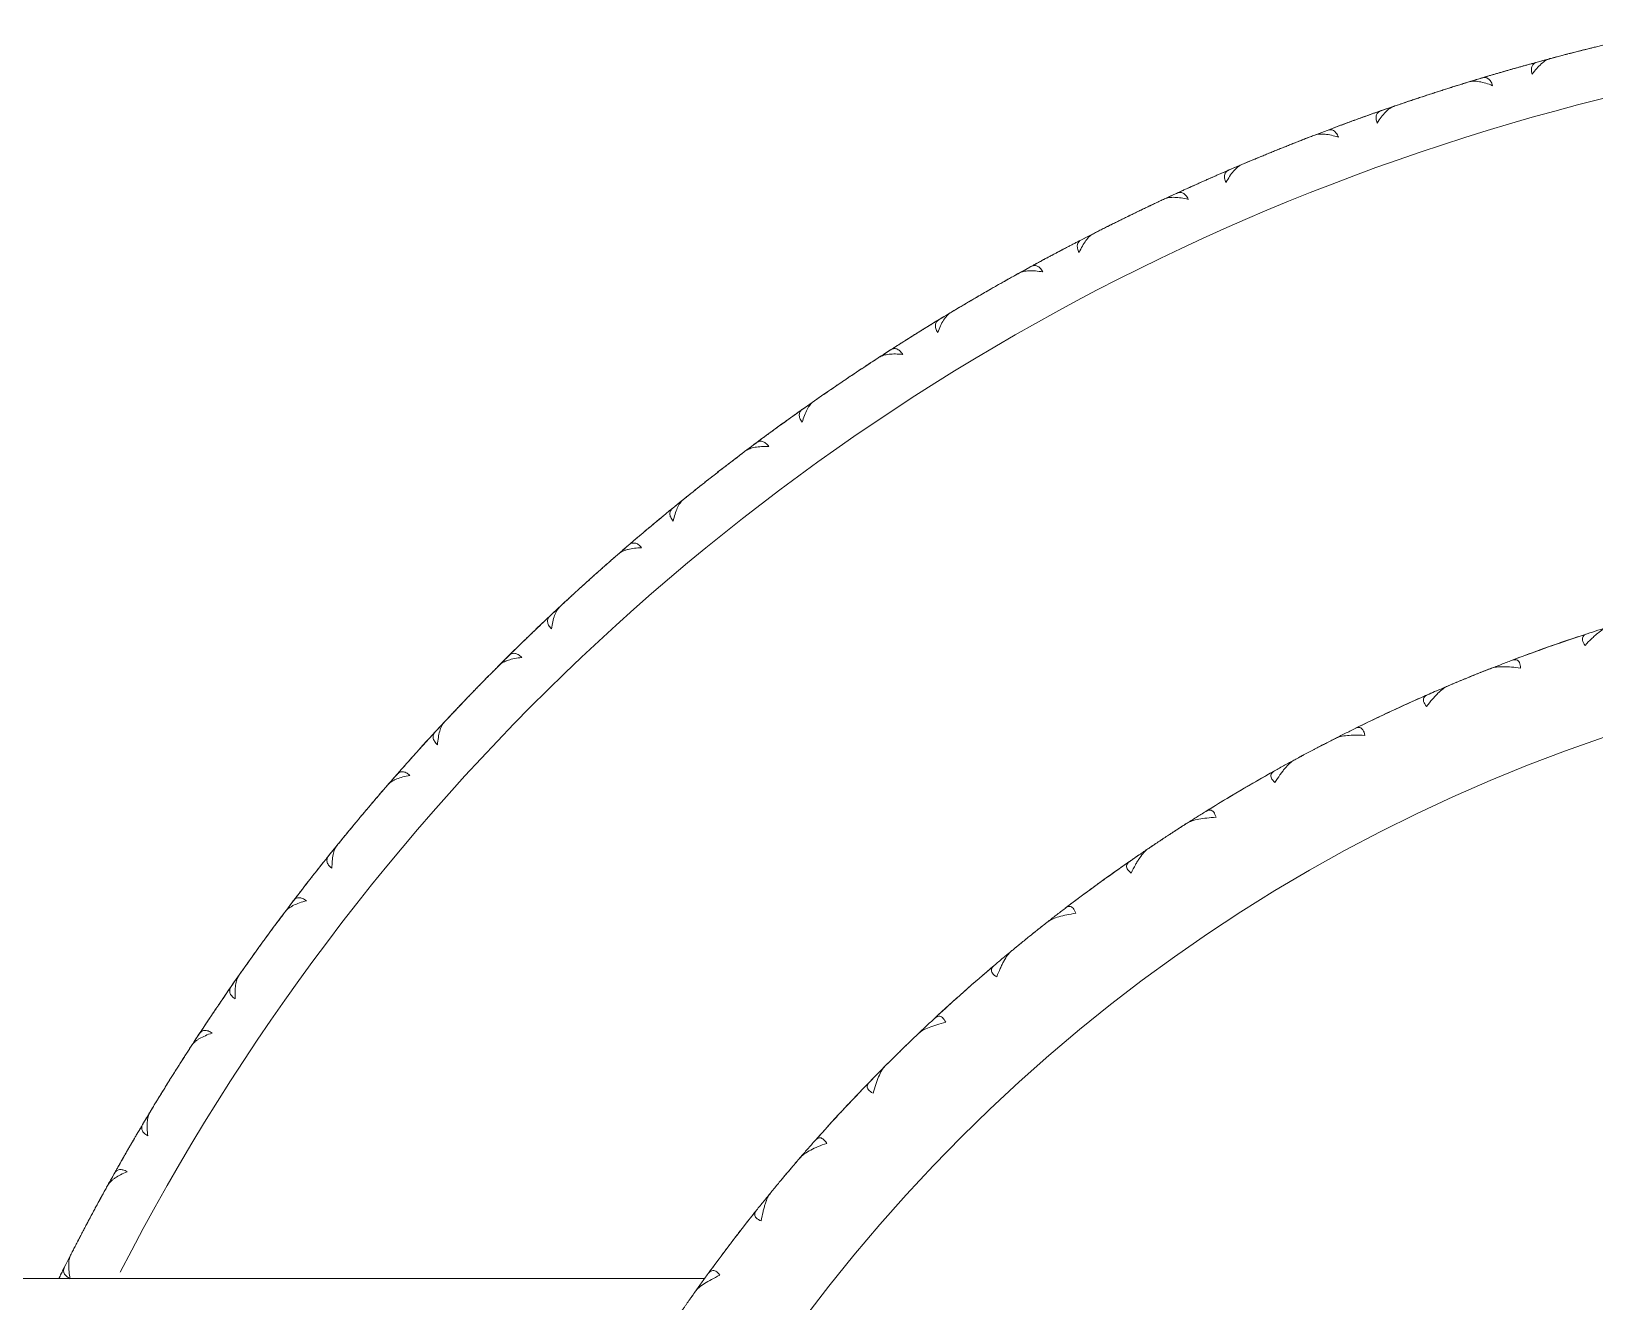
# Model space of a CAD drawing. Extents: x 1661 to 2451, y 0 to 579.
# Drawn here: x 2146.73 to 2161.77, y 534.45 to 546.67 of the extents above; entities that cross this region are included whole.
import ezdxf

# ---------------------------------------------------------------- set-up
doc = ezdxf.new("R2010")
doc.units = 0
doc.header["$LTSCALE"] = 10
doc.header["$MEASUREMENT"] = 0
doc.layers.add('1', color=7, linetype='CONTINUOUS')
doc.layers.add('2', color=7, linetype='CONTINUOUS', true_color=0xffffff)

msp = doc.modelspace()

# ---------------------------------------------------------------- linework, layer by layer
at = {"layer": '1', "color": 7, "linetype": 'Continuous', "lineweight": 13}
msp.add_arc((2167.149, 524.674), 22, 0, 152.7834, dxfattribs=at)
at = {"layer": '1', "color": 7, "linetype": 'Continuous', "lineweight": 18}
for points, weights in [([(2161.337, 546.41), (2161.705, 546.508), (2162.077, 546.594)], [1, 0.999856305361, 1]), ([(2160.682, 546.224), (2160.947, 546.304), (2161.214, 546.376)], [1, 0.9999245188, 1]), ([(2159.835, 545.951), (2160.196, 546.075), (2160.56, 546.187)], [1, 0.999856305361, 1]), ([(2159.195, 545.72), (2159.453, 545.818), (2159.714, 545.91)], [1, 0.9999245188, 1]), ([(2158.368, 545.389), (2158.72, 545.538), (2159.076, 545.675)], [1, 0.999856305361, 1]), ([(2157.746, 545.114), (2157.997, 545.23), (2158.251, 545.339)], [1, 0.9999245188, 1]), ([(2156.945, 544.726), (2157.285, 544.899), (2157.63, 545.061)], [1, 0.999856305361, 1]), ([(2156.343, 544.409), (2156.586, 544.541), (2156.831, 544.668)], [1, 0.9999245188, 1]), ([(2155.571, 543.966), (2155.898, 544.162), (2156.231, 544.347)], [1, 0.999856305361, 1]), ([(2154.993, 543.607), (2155.225, 543.756), (2155.462, 543.9)], [1, 0.9999245188, 1]), ([(2154.253, 543.111), (2154.566, 543.33), (2154.886, 543.537)], [1, 0.999856305361, 1]), ([(2153.702, 542.713), (2153.923, 542.878), (2154.149, 543.038)], [1, 0.9999245188, 1]), ([(2152.999, 542.166), (2153.295, 542.406), (2153.6, 542.636)], [1, 0.999856305361, 1]), ([(2152.476, 541.731), (2152.686, 541.911), (2152.9, 542.086)], [1, 0.9999245188, 1]), ([(2151.813, 541.137), (2152.092, 541.397), (2152.38, 541.647)], [1, 0.999856305361, 1]), ([(2151.322, 540.665), (2151.518, 540.86), (2151.72, 541.049)], [1, 0.9999245188, 1]), ([(2150.702, 540.027), (2150.962, 540.306), (2151.232, 540.575)], [1, 0.999856305361, 1]), ([(2150.245, 539.522), (2150.427, 539.73), (2150.615, 539.933)], [1, 0.999924518799, 1]), ([(2149.671, 538.842), (2149.911, 539.138), (2150.161, 539.426)], [1, 0.999856305361, 1]), ([(2149.25, 538.307), (2149.418, 538.527), (2149.591, 538.743)], [1, 0.9999245188, 1]), ([(2148.725, 537.588), (2148.944, 537.901), (2149.173, 538.205)], [1, 0.999856305361, 1]), ([(2148.343, 537.025), (2148.495, 537.256), (2148.652, 537.484)], [1, 0.9999245188, 1]), ([(2147.869, 536.272), (2148.066, 536.598), (2148.273, 536.918)], [1, 0.999856305361, 1]), ([(2147.527, 535.683), (2147.662, 535.924), (2147.804, 536.162)], [1, 0.9999245188, 1]), ([(2147.107, 534.898), (2147.28, 535.238), (2147.465, 535.572)], [1, 0.999856305361, 1]), ([(2146.994, 534.673), (2147.021, 534.729), (2147.049, 534.785)], [0.999973656424, 0.999982998988, 1])]:
    msp.add_rational_spline(points, weights, degree=2, dxfattribs=at)
for points, degree in [([(2161.009, 546.319), (2161.118, 546.35), (2161.226, 546.38), (2161.335, 546.409)], 3), ([(2161.214, 546.376), (2161.285, 546.396), (2161.429, 546.435), (2161.572, 546.472), (2161.644, 546.49)], 3), ([(2161.484, 546.449), (2161.491, 546.45), (2161.498, 546.452), (2161.505, 546.454)], 3), ([(2161.645, 546.49), (2161.665, 546.495), (2161.686, 546.5), (2161.706, 546.505)], 3), ([(2161.706, 546.505), (2161.727, 546.51), (2161.747, 546.515), (2161.768, 546.52)], 3), ([(2160.612, 546.203), (2160.703, 546.231), (2160.795, 546.258), (2160.886, 546.284)], 3), ([(2160.887, 546.284), (2160.907, 546.29), (2160.927, 546.296), (2160.948, 546.302)], 3), ([(2160.948, 546.302), (2160.968, 546.308), (2160.988, 546.314), (2161.009, 546.319)], 3), ([(2160.197, 546.072), (2160.217, 546.079), (2160.237, 546.085), (2160.257, 546.092)], 3), ([(2160.257, 546.092), (2160.328, 546.115), (2160.469, 546.159), (2160.611, 546.203), (2160.682, 546.224)], 3), ([(2160.394, 546.136), (2160.408, 546.14), (2160.421, 546.144), (2160.434, 546.148)], 3), ([(2159.514, 545.838), (2159.62, 545.877), (2159.727, 545.914), (2159.833, 545.951)], 3), ([(2159.714, 545.91), (2159.784, 545.934), (2159.925, 545.982), (2160.066, 546.029), (2160.136, 546.053)], 3), ([(2159.979, 546), (2159.986, 546.003), (2159.993, 546.005), (2160, 546.007)], 3), ([(2160.136, 546.053), (2160.156, 546.059), (2160.176, 546.066), (2160.197, 546.072)], 3), ([(2159.126, 545.694), (2159.215, 545.728), (2159.305, 545.762), (2159.394, 545.795)], 3), ([(2159.394, 545.795), (2159.414, 545.802), (2159.434, 545.809), (2159.454, 545.817)], 3), ([(2159.454, 545.817), (2159.474, 545.824), (2159.494, 545.831), (2159.514, 545.838)], 3), ([(2158.78, 545.559), (2158.849, 545.587), (2158.987, 545.641), (2159.125, 545.694), (2159.195, 545.72)], 3), ([(2158.251, 545.339), (2158.319, 545.369), (2158.456, 545.427), (2158.593, 545.483), (2158.662, 545.511)], 3), ([(2158.662, 545.511), (2158.682, 545.519), (2158.701, 545.527), (2158.721, 545.535)], 3), ([(2158.721, 545.535), (2158.74, 545.543), (2158.76, 545.551), (2158.78, 545.559)], 3), ([(2158.914, 545.612), (2158.927, 545.617), (2158.94, 545.622), (2158.953, 545.627)], 3), ([(2158.056, 545.254), (2158.159, 545.3), (2158.263, 545.345), (2158.367, 545.389)], 3), ([(2158.509, 545.448), (2158.515, 545.451), (2158.522, 545.454), (2158.529, 545.457)], 3), ([(2157.679, 545.084), (2157.766, 545.124), (2157.853, 545.163), (2157.94, 545.202)], 3), ([(2157.94, 545.202), (2157.959, 545.211), (2157.979, 545.22), (2157.998, 545.228)], 3), ([(2157.998, 545.228), (2158.017, 545.237), (2158.037, 545.245), (2158.056, 545.254)], 3), ([(2157.343, 544.924), (2157.41, 544.957), (2157.544, 545.021), (2157.679, 545.083), (2157.746, 545.114)], 3), ([(2157.229, 544.868), (2157.248, 544.878), (2157.267, 544.887), (2157.286, 544.896)], 3), ([(2157.286, 544.896), (2157.305, 544.906), (2157.324, 544.915), (2157.343, 544.924)], 3), ([(2157.473, 544.986), (2157.486, 544.993), (2157.498, 544.999), (2157.511, 545.004)], 3), ([(2156.831, 544.668), (2156.897, 544.702), (2157.029, 544.77), (2157.162, 544.836), (2157.229, 544.868)], 3), ([(2157.081, 544.795), (2157.087, 544.798), (2157.094, 544.801), (2157.1, 544.805)], 3), ([(2156.643, 544.57), (2156.742, 544.622), (2156.843, 544.674), (2156.943, 544.726)], 3), ([(2156.279, 544.373), (2156.362, 544.419), (2156.446, 544.465), (2156.53, 544.51)], 3), ([(2156.53, 544.51), (2156.549, 544.52), (2156.568, 544.53), (2156.586, 544.54)], 3), ([(2156.586, 544.54), (2156.605, 544.55), (2156.624, 544.56), (2156.642, 544.57)], 3), ([(2155.955, 544.191), (2156.019, 544.228), (2156.148, 544.301), (2156.278, 544.373), (2156.343, 544.409)], 3), ([(2156.08, 544.262), (2156.092, 544.269), (2156.104, 544.276), (2156.116, 544.283)], 3), ([(2155.462, 543.9), (2155.525, 543.938), (2155.652, 544.015), (2155.78, 544.09), (2155.844, 544.127)], 3), ([(2155.845, 544.127), (2155.863, 544.138), (2155.881, 544.149), (2155.899, 544.159)], 3), ([(2155.899, 544.159), (2155.918, 544.17), (2155.936, 544.18), (2155.955, 544.191)], 3), ([(2155.702, 544.044), (2155.708, 544.047), (2155.714, 544.051), (2155.72, 544.055)], 3), ([(2155.28, 543.788), (2155.376, 543.848), (2155.473, 543.907), (2155.569, 543.965)], 3), ([(2154.931, 543.567), (2155.011, 543.619), (2155.092, 543.67), (2155.172, 543.721)], 3), ([(2155.172, 543.721), (2155.19, 543.732), (2155.208, 543.743), (2155.226, 543.755)], 3), ([(2155.226, 543.755), (2155.244, 543.766), (2155.262, 543.777), (2155.28, 543.788)], 3), ([(2154.621, 543.362), (2154.682, 543.404), (2154.806, 543.486), (2154.93, 543.567), (2154.993, 543.607)], 3), ([(2154.74, 543.442), (2154.752, 543.45), (2154.764, 543.458), (2154.775, 543.465)], 3), ([(2154.149, 543.038), (2154.21, 543.08), (2154.331, 543.166), (2154.453, 543.249), (2154.515, 543.291)], 3), ([(2154.515, 543.291), (2154.533, 543.303), (2154.55, 543.315), (2154.568, 543.327)], 3), ([(2154.568, 543.327), (2154.585, 543.339), (2154.603, 543.351), (2154.62, 543.362)], 3), ([(2153.976, 542.914), (2154.067, 542.98), (2154.159, 543.045), (2154.252, 543.11)], 3), ([(2154.378, 543.198), (2154.384, 543.202), (2154.39, 543.206), (2154.396, 543.21)], 3), ([(2153.643, 542.669), (2153.719, 542.726), (2153.796, 542.783), (2153.873, 542.839)], 3), ([(2153.873, 542.839), (2153.89, 542.851), (2153.907, 542.864), (2153.924, 542.876)], 3), ([(2153.924, 542.876), (2153.941, 542.889), (2153.959, 542.901), (2153.976, 542.914)], 3), ([(2153.347, 542.443), (2153.406, 542.488), (2153.524, 542.579), (2153.642, 542.668), (2153.702, 542.713)], 3), ([(2153.461, 542.531), (2153.472, 542.539), (2153.483, 542.548), (2153.494, 542.556)], 3), ([(2152.9, 542.086), (2152.957, 542.133), (2153.072, 542.226), (2153.189, 542.319), (2153.247, 542.364)], 3), ([(2153.247, 542.365), (2153.264, 542.378), (2153.28, 542.391), (2153.297, 542.404)], 3), ([(2153.297, 542.404), (2153.314, 542.417), (2153.33, 542.43), (2153.347, 542.443)], 3), ([(2153.117, 542.262), (2153.123, 542.266), (2153.129, 542.271), (2153.134, 542.275)], 3), ([(2152.736, 541.95), (2152.822, 542.023), (2152.91, 542.094), (2152.997, 542.165)], 3), ([(2152.42, 541.683), (2152.493, 541.745), (2152.565, 541.807), (2152.638, 541.869)], 3), ([(2152.638, 541.869), (2152.654, 541.882), (2152.671, 541.896), (2152.687, 541.91)], 3), ([(2152.687, 541.91), (2152.703, 541.923), (2152.719, 541.937), (2152.735, 541.95)], 3), ([(2152.141, 541.437), (2152.197, 541.486), (2152.308, 541.585), (2152.42, 541.682), (2152.476, 541.731)], 3), ([(2152.094, 541.394), (2152.11, 541.408), (2152.126, 541.423), (2152.141, 541.437)], 3), ([(2152.249, 541.532), (2152.259, 541.542), (2152.27, 541.551), (2152.28, 541.56)], 3), ([(2151.72, 541.049), (2151.774, 541.1), (2151.882, 541.202), (2151.992, 541.302), (2152.047, 541.352)], 3), ([(2152.047, 541.352), (2152.063, 541.366), (2152.078, 541.38), (2152.094, 541.394)], 3), ([(2151.566, 540.903), (2151.647, 540.981), (2151.729, 541.059), (2151.812, 541.136)], 3), ([(2151.925, 541.24), (2151.93, 541.245), (2151.935, 541.25), (2151.941, 541.255)], 3), ([(2151.474, 540.814), (2151.489, 540.829), (2151.504, 540.844), (2151.52, 540.859)], 3), ([(2151.52, 540.859), (2151.535, 540.873), (2151.55, 540.888), (2151.565, 540.903)], 3), ([(2151.009, 540.349), (2151.06, 540.402), (2151.164, 540.508), (2151.269, 540.613), (2151.322, 540.665)], 3), ([(2151.27, 540.614), (2151.337, 540.681), (2151.405, 540.748), (2151.474, 540.814)], 3), ([(2151.109, 540.452), (2151.119, 540.462), (2151.129, 540.472), (2151.139, 540.482)], 3), ([(2150.615, 539.933), (2150.665, 539.988), (2150.766, 540.096), (2150.869, 540.204), (2150.92, 540.257)], 3), ([(2150.92, 540.258), (2150.935, 540.273), (2150.95, 540.288), (2150.964, 540.303)], 3), ([(2150.964, 540.303), (2150.979, 540.319), (2150.994, 540.334), (2151.008, 540.349)], 3), ([(2150.806, 540.138), (2150.811, 540.143), (2150.816, 540.148), (2150.821, 540.153)], 3), ([(2150.471, 539.776), (2150.547, 539.86), (2150.624, 539.943), (2150.701, 540.025)], 3), ([(2150.429, 539.729), (2150.443, 539.745), (2150.457, 539.76), (2150.471, 539.776)], 3), ([(2150.197, 539.467), (2150.259, 539.539), (2150.323, 539.61), (2150.386, 539.682)], 3), ([(2150.386, 539.682), (2150.4, 539.697), (2150.415, 539.713), (2150.429, 539.729)], 3), ([(2149.955, 539.185), (2150.002, 539.242), (2150.099, 539.355), (2150.196, 539.467), (2150.245, 539.522)], 3), ([(2150.048, 539.295), (2150.057, 539.305), (2150.066, 539.316), (2150.075, 539.326)], 3), ([(2149.913, 539.136), (2149.927, 539.152), (2149.941, 539.169), (2149.954, 539.185)], 3), ([(2149.591, 538.743), (2149.637, 538.801), (2149.731, 538.916), (2149.825, 539.03), (2149.873, 539.087)], 3), ([(2149.873, 539.088), (2149.886, 539.104), (2149.9, 539.12), (2149.913, 539.136)], 3), ([(2149.767, 538.96), (2149.772, 538.966), (2149.776, 538.971), (2149.781, 538.977)], 3), ([(2149.459, 538.576), (2149.528, 538.665), (2149.599, 538.753), (2149.67, 538.841)], 3), ([(2149.419, 538.526), (2149.432, 538.543), (2149.445, 538.559), (2149.458, 538.576)], 3), ([(2149.206, 538.249), (2149.264, 538.325), (2149.322, 538.4), (2149.38, 538.476)], 3), ([(2149.38, 538.476), (2149.393, 538.493), (2149.406, 538.509), (2149.419, 538.526)], 3), ([(2148.984, 537.95), (2149.028, 538.01), (2149.116, 538.13), (2149.205, 538.248), (2149.25, 538.307)], 3), ([(2149.069, 538.066), (2149.078, 538.077), (2149.086, 538.088), (2149.094, 538.1)], 3), ([(2148.652, 537.484), (2148.694, 537.545), (2148.779, 537.666), (2148.866, 537.787), (2148.909, 537.847)], 3), ([(2148.909, 537.847), (2148.922, 537.864), (2148.934, 537.882), (2148.947, 537.899)], 3), ([(2148.947, 537.899), (2148.959, 537.916), (2148.972, 537.933), (2148.984, 537.95)], 3), ([(2148.813, 537.713), (2148.817, 537.719), (2148.821, 537.724), (2148.825, 537.73)], 3), ([(2148.532, 537.308), (2148.595, 537.402), (2148.659, 537.494), (2148.724, 537.587)], 3), ([(2148.461, 537.203), (2148.472, 537.22), (2148.484, 537.238), (2148.496, 537.255)], 3), ([(2148.496, 537.255), (2148.508, 537.273), (2148.52, 537.29), (2148.532, 537.308)], 3), ([(2148.303, 536.964), (2148.355, 537.044), (2148.407, 537.123), (2148.461, 537.203)], 3), ([(2148.102, 536.651), (2148.142, 536.714), (2148.221, 536.839), (2148.302, 536.963), (2148.343, 537.025)], 3), ([(2148.179, 536.772), (2148.187, 536.784), (2148.194, 536.796), (2148.202, 536.807)], 3), ([(2148.068, 536.597), (2148.08, 536.615), (2148.091, 536.633), (2148.102, 536.651)], 3), ([(2147.804, 536.162), (2147.841, 536.226), (2147.918, 536.353), (2147.996, 536.48), (2148.035, 536.543)], 3), ([(2148.035, 536.543), (2148.046, 536.561), (2148.057, 536.579), (2148.068, 536.597)], 3), ([(2147.948, 536.402), (2147.952, 536.408), (2147.956, 536.414), (2147.959, 536.42)], 3), ([(2147.696, 535.979), (2147.753, 536.076), (2147.81, 536.173), (2147.868, 536.27)], 3), ([(2147.491, 535.619), (2147.538, 535.702), (2147.585, 535.786), (2147.632, 535.868)], 3), ([(2147.632, 535.868), (2147.643, 535.887), (2147.653, 535.905), (2147.664, 535.924)], 3), ([(2147.664, 535.924), (2147.674, 535.942), (2147.685, 535.96), (2147.696, 535.978)], 3), ([(2147.313, 535.293), (2147.348, 535.358), (2147.419, 535.489), (2147.491, 535.619), (2147.527, 535.683)], 3), ([(2147.381, 535.419), (2147.388, 535.432), (2147.395, 535.444), (2147.401, 535.456)], 3), ([(2147.283, 535.237), (2147.293, 535.255), (2147.303, 535.274), (2147.313, 535.293)], 3), ([(2147.049, 534.785), (2147.083, 534.851), (2147.15, 534.983), (2147.219, 535.115), (2147.253, 535.18)], 3), ([(2147.253, 535.181), (2147.263, 535.199), (2147.273, 535.218), (2147.283, 535.237)], 3), ([(2147.177, 535.034), (2147.18, 535.04), (2147.183, 535.047), (2147.187, 535.053)], 3), ([(2153.206, 534.673), (2029.472, 534.672)], 1)]:
    msp.add_open_spline(points, degree=degree, dxfattribs=at)
for points, knots in [([(2161.337, 546.41), (2161.324, 546.406), (2161.31, 546.4), (2161.282, 546.383), (2161.268, 546.372), (2161.239, 546.346), (2161.224, 546.331), (2161.195, 546.298), (2161.181, 546.28), (2161.166, 546.26)], [0, 0, 0, 0, 0.25, 0.25, 0.5, 0.5, 0.75, 0.75, 1, 1, 1, 1]), ([(2161.166, 546.26), (2161.161, 546.276), (2161.159, 546.29), (2161.159, 546.31), (2161.159, 546.316), (2161.162, 546.328), (2161.163, 546.333), (2161.17, 546.348), (2161.176, 546.356), (2161.188, 546.365), (2161.193, 546.368), (2161.203, 546.373), (2161.208, 546.375), (2161.214, 546.376)], [0, 0, 0, 0, 0.25, 0.25, 0.375, 0.375, 0.5, 0.5, 0.75, 0.75, 0.875, 0.875, 1, 1, 1, 1]), ([(2160.785, 546.15), (2160.762, 546.16), (2160.74, 546.167), (2160.698, 546.18), (2160.678, 546.185), (2160.649, 546.19), (2160.64, 546.191), (2160.622, 546.193), (2160.613, 546.193), (2160.588, 546.193), (2160.573, 546.191), (2160.56, 546.187)], [0, 0, 0, 0, 0.25, 0.25, 0.5, 0.5, 0.625, 0.625, 0.75, 0.75, 1, 1, 1, 1]), ([(2160.682, 546.224), (2160.694, 546.228), (2160.705, 546.229), (2160.72, 546.227), (2160.725, 546.226), (2160.735, 546.222), (2160.74, 546.22), (2160.753, 546.211), (2160.761, 546.202), (2160.771, 546.186), (2160.774, 546.18), (2160.78, 546.166), (2160.783, 546.158), (2160.785, 546.15)], [0, 0, 0, 0, 0.25, 0.25, 0.375, 0.375, 0.5, 0.5, 0.75, 0.75, 0.875, 0.875, 1, 1, 1, 1]), ([(2159.835, 545.951), (2159.822, 545.947), (2159.809, 545.94), (2159.782, 545.921), (2159.769, 545.909), (2159.741, 545.881), (2159.728, 545.865), (2159.701, 545.83), (2159.688, 545.811), (2159.675, 545.79)], [0, 0, 0, 0, 0.25, 0.25, 0.5, 0.5, 0.75, 0.75, 1, 1, 1, 1]), ([(2159.675, 545.79), (2159.669, 545.805), (2159.666, 545.82), (2159.664, 545.839), (2159.664, 545.845), (2159.666, 545.857), (2159.667, 545.863), (2159.672, 545.878), (2159.678, 545.886), (2159.69, 545.897), (2159.694, 545.9), (2159.704, 545.905), (2159.709, 545.908), (2159.714, 545.91)], [0, 0, 0, 0, 0.25, 0.25, 0.375, 0.375, 0.5, 0.5, 0.75, 0.75, 0.875, 0.875, 1, 1, 1, 1]), ([(2159.302, 545.654), (2159.279, 545.662), (2159.256, 545.668), (2159.213, 545.678), (2159.193, 545.681), (2159.164, 545.684), (2159.155, 545.685), (2159.137, 545.685), (2159.128, 545.685), (2159.103, 545.683), (2159.088, 545.68), (2159.076, 545.675)], [0, 0, 0, 0, 0.25, 0.25, 0.5, 0.5, 0.625, 0.625, 0.75, 0.75, 1, 1, 1, 1]), ([(2159.195, 545.72), (2159.206, 545.725), (2159.217, 545.727), (2159.232, 545.726), (2159.237, 545.725), (2159.247, 545.723), (2159.252, 545.72), (2159.266, 545.712), (2159.274, 545.704), (2159.286, 545.689), (2159.289, 545.683), (2159.296, 545.669), (2159.299, 545.662), (2159.302, 545.654)], [0, 0, 0, 0, 0.25, 0.25, 0.375, 0.375, 0.5, 0.5, 0.75, 0.75, 0.875, 0.875, 1, 1, 1, 1]), ([(2158.22, 545.217), (2158.213, 545.232), (2158.209, 545.246), (2158.206, 545.266), (2158.206, 545.272), (2158.206, 545.284), (2158.207, 545.289), (2158.211, 545.305), (2158.217, 545.313), (2158.227, 545.325), (2158.231, 545.328), (2158.241, 545.334), (2158.246, 545.337), (2158.251, 545.339)], [0, 0, 0, 0, 0.25, 0.25, 0.375, 0.375, 0.5, 0.5, 0.75, 0.75, 0.875, 0.875, 1, 1, 1, 1]), ([(2158.368, 545.389), (2158.356, 545.384), (2158.343, 545.376), (2158.318, 545.355), (2158.305, 545.342), (2158.28, 545.312), (2158.268, 545.296), (2158.244, 545.259), (2158.232, 545.239), (2158.22, 545.217)], [0, 0, 0, 0, 0.25, 0.25, 0.5, 0.5, 0.75, 0.75, 1, 1, 1, 1]), ([(2157.858, 545.056), (2157.834, 545.061), (2157.811, 545.066), (2157.768, 545.073), (2157.747, 545.075), (2157.718, 545.076), (2157.708, 545.076), (2157.69, 545.075), (2157.682, 545.074), (2157.657, 545.07), (2157.643, 545.066), (2157.63, 545.061)], [0, 0, 0, 0, 0.25, 0.25, 0.5, 0.5, 0.625, 0.625, 0.75, 0.75, 1, 1, 1, 1]), ([(2157.746, 545.114), (2157.757, 545.119), (2157.768, 545.122), (2157.783, 545.123), (2157.788, 545.122), (2157.798, 545.12), (2157.803, 545.118), (2157.818, 545.111), (2157.827, 545.104), (2157.839, 545.089), (2157.843, 545.083), (2157.851, 545.07), (2157.854, 545.063), (2157.858, 545.056)], [0, 0, 0, 0, 0.25, 0.25, 0.375, 0.375, 0.5, 0.5, 0.75, 0.75, 0.875, 0.875, 1, 1, 1, 1]), ([(2156.945, 544.726), (2156.933, 544.72), (2156.921, 544.711), (2156.897, 544.689), (2156.885, 544.675), (2156.862, 544.644), (2156.851, 544.626), (2156.829, 544.587), (2156.819, 544.566), (2156.809, 544.544)], [0, 0, 0, 0, 0.25, 0.25, 0.5, 0.5, 0.75, 0.75, 1, 1, 1, 1]), ([(2156.809, 544.544), (2156.801, 544.559), (2156.796, 544.572), (2156.791, 544.592), (2156.791, 544.598), (2156.79, 544.609), (2156.791, 544.615), (2156.794, 544.631), (2156.799, 544.64), (2156.809, 544.652), (2156.812, 544.656), (2156.821, 544.662), (2156.826, 544.665), (2156.831, 544.668)], [0, 0, 0, 0, 0.25, 0.25, 0.375, 0.375, 0.5, 0.5, 0.75, 0.75, 0.875, 0.875, 1, 1, 1, 1]), ([(2156.459, 544.358), (2156.434, 544.362), (2156.411, 544.365), (2156.367, 544.369), (2156.347, 544.369), (2156.318, 544.368), (2156.308, 544.367), (2156.29, 544.365), (2156.282, 544.364), (2156.258, 544.359), (2156.243, 544.354), (2156.231, 544.347)], [0, 0, 0, 0, 0.25, 0.25, 0.5, 0.5, 0.625, 0.625, 0.75, 0.75, 1, 1, 1, 1]), ([(2156.343, 544.409), (2156.354, 544.414), (2156.364, 544.418), (2156.379, 544.419), (2156.385, 544.419), (2156.395, 544.418), (2156.4, 544.416), (2156.415, 544.41), (2156.424, 544.404), (2156.438, 544.39), (2156.442, 544.384), (2156.451, 544.372), (2156.455, 544.365), (2156.459, 544.358)], [0, 0, 0, 0, 0.25, 0.25, 0.375, 0.375, 0.5, 0.5, 0.75, 0.75, 0.875, 0.875, 1, 1, 1, 1]), ([(2155.448, 543.774), (2155.439, 543.788), (2155.433, 543.802), (2155.427, 543.821), (2155.426, 543.827), (2155.425, 543.838), (2155.425, 543.844), (2155.427, 543.86), (2155.431, 543.869), (2155.44, 543.882), (2155.444, 543.886), (2155.452, 543.893), (2155.457, 543.897), (2155.462, 543.9)], [0, 0, 0, 0, 0.25, 0.25, 0.375, 0.375, 0.5, 0.5, 0.75, 0.75, 0.875, 0.875, 1, 1, 1, 1]), ([(2155.571, 543.966), (2155.559, 543.959), (2155.548, 543.949), (2155.526, 543.925), (2155.515, 543.91), (2155.494, 543.877), (2155.484, 543.859), (2155.465, 543.819), (2155.456, 543.797), (2155.448, 543.774)], [0, 0, 0, 0, 0.25, 0.25, 0.5, 0.5, 0.75, 0.75, 1, 1, 1, 1]), ([(2155.112, 543.564), (2155.087, 543.567), (2155.064, 543.568), (2155.02, 543.569), (2154.999, 543.568), (2154.97, 543.565), (2154.961, 543.563), (2154.943, 543.56), (2154.935, 543.558), (2154.911, 543.551), (2154.897, 543.545), (2154.886, 543.537)], [0, 0, 0, 0, 0.25, 0.25, 0.5, 0.5, 0.625, 0.625, 0.75, 0.75, 1, 1, 1, 1]), ([(2154.993, 543.607), (2155.003, 543.613), (2155.013, 543.617), (2155.028, 543.62), (2155.033, 543.62), (2155.044, 543.62), (2155.049, 543.619), (2155.064, 543.613), (2155.074, 543.607), (2155.088, 543.594), (2155.093, 543.589), (2155.103, 543.578), (2155.107, 543.571), (2155.112, 543.564)], [0, 0, 0, 0, 0.25, 0.25, 0.375, 0.375, 0.5, 0.5, 0.75, 0.75, 0.875, 0.875, 1, 1, 1, 1]), ([(2154.253, 543.111), (2154.242, 543.103), (2154.231, 543.093), (2154.211, 543.067), (2154.201, 543.052), (2154.183, 543.017), (2154.174, 542.998), (2154.158, 542.957), (2154.151, 542.935), (2154.144, 542.911)], [0, 0, 0, 0, 0.25, 0.25, 0.5, 0.5, 0.75, 0.75, 1, 1, 1, 1]), ([(2154.144, 542.911), (2154.134, 542.925), (2154.127, 542.938), (2154.12, 542.956), (2154.118, 542.962), (2154.117, 542.974), (2154.116, 542.979), (2154.117, 542.995), (2154.121, 543.005), (2154.129, 543.018), (2154.132, 543.023), (2154.14, 543.03), (2154.144, 543.034), (2154.149, 543.038)], [0, 0, 0, 0, 0.25, 0.25, 0.375, 0.375, 0.5, 0.5, 0.75, 0.75, 0.875, 0.875, 1, 1, 1, 1]), ([(2153.823, 542.678), (2153.799, 542.679), (2153.775, 542.679), (2153.731, 542.676), (2153.711, 542.674), (2153.682, 542.669), (2153.673, 542.667), (2153.655, 542.662), (2153.647, 542.66), (2153.624, 542.651), (2153.611, 542.644), (2153.6, 542.636)], [0, 0, 0, 0, 0.25, 0.25, 0.5, 0.5, 0.625, 0.625, 0.75, 0.75, 1, 1, 1, 1]), ([(2153.702, 542.713), (2153.711, 542.72), (2153.721, 542.725), (2153.736, 542.728), (2153.741, 542.729), (2153.752, 542.729), (2153.757, 542.728), (2153.772, 542.724), (2153.783, 542.719), (2153.798, 542.707), (2153.803, 542.702), (2153.813, 542.691), (2153.818, 542.685), (2153.823, 542.678)], [0, 0, 0, 0, 0.25, 0.25, 0.375, 0.375, 0.5, 0.5, 0.75, 0.75, 0.875, 0.875, 1, 1, 1, 1]), ([(2152.904, 541.96), (2152.893, 541.973), (2152.885, 541.985), (2152.877, 542.003), (2152.874, 542.009), (2152.872, 542.02), (2152.871, 542.026), (2152.871, 542.042), (2152.874, 542.052), (2152.881, 542.065), (2152.884, 542.07), (2152.891, 542.078), (2152.895, 542.082), (2152.9, 542.086)], [0, 0, 0, 0, 0.25, 0.25, 0.375, 0.375, 0.5, 0.5, 0.75, 0.75, 0.875, 0.875, 1, 1, 1, 1]), ([(2152.999, 542.166), (2152.988, 542.158), (2152.978, 542.147), (2152.96, 542.12), (2152.951, 542.104), (2152.935, 542.068), (2152.928, 542.049), (2152.915, 542.006), (2152.909, 541.984), (2152.904, 541.96)], [0, 0, 0, 0, 0.25, 0.25, 0.5, 0.5, 0.75, 0.75, 1, 1, 1, 1]), ([(2152.476, 541.731), (2152.485, 541.738), (2152.495, 541.744), (2152.509, 541.749), (2152.514, 541.75), (2152.525, 541.75), (2152.53, 541.75), (2152.546, 541.747), (2152.556, 541.743), (2152.573, 541.732), (2152.578, 541.727), (2152.589, 541.717), (2152.594, 541.711), (2152.6, 541.705)], [0, 0, 0, 0, 0.25, 0.25, 0.375, 0.375, 0.5, 0.5, 0.75, 0.75, 0.875, 0.875, 1, 1, 1, 1]), ([(2152.6, 541.705), (2152.575, 541.704), (2152.552, 541.702), (2152.508, 541.697), (2152.488, 541.693), (2152.46, 541.686), (2152.451, 541.683), (2152.433, 541.677), (2152.425, 541.674), (2152.403, 541.664), (2152.39, 541.656), (2152.38, 541.647)], [0, 0, 0, 0, 0.25, 0.25, 0.5, 0.5, 0.625, 0.625, 0.75, 0.75, 1, 1, 1, 1]), ([(2151.813, 541.137), (2151.803, 541.127), (2151.794, 541.115), (2151.777, 541.087), (2151.77, 541.071), (2151.756, 541.034), (2151.75, 541.014), (2151.74, 540.971), (2151.736, 540.948), (2151.732, 540.924)], [0, 0, 0, 0, 0.25, 0.25, 0.5, 0.5, 0.75, 0.75, 1, 1, 1, 1]), ([(2151.732, 540.924), (2151.721, 540.936), (2151.712, 540.948), (2151.702, 540.965), (2151.7, 540.971), (2151.697, 540.982), (2151.695, 540.987), (2151.694, 541.003), (2151.696, 541.013), (2151.702, 541.028), (2151.705, 541.032), (2151.712, 541.041), (2151.715, 541.045), (2151.72, 541.049)], [0, 0, 0, 0, 0.25, 0.25, 0.375, 0.375, 0.5, 0.5, 0.75, 0.75, 0.875, 0.875, 1, 1, 1, 1]), ([(2151.322, 540.665), (2151.33, 540.674), (2151.34, 540.68), (2151.354, 540.686), (2151.359, 540.687), (2151.369, 540.689), (2151.374, 540.689), (2151.39, 540.687), (2151.401, 540.683), (2151.418, 540.673), (2151.424, 540.669), (2151.435, 540.66), (2151.441, 540.654), (2151.447, 540.648)], [0, 0, 0, 0, 0.25, 0.25, 0.375, 0.375, 0.5, 0.5, 0.75, 0.75, 0.875, 0.875, 1, 1, 1, 1]), ([(2151.447, 540.648), (2151.423, 540.646), (2151.4, 540.642), (2151.356, 540.634), (2151.336, 540.629), (2151.309, 540.62), (2151.3, 540.616), (2151.283, 540.609), (2151.275, 540.606), (2151.254, 540.594), (2151.241, 540.585), (2151.232, 540.575)], [0, 0, 0, 0, 0.25, 0.25, 0.5, 0.5, 0.625, 0.625, 0.75, 0.75, 1, 1, 1, 1]), ([(2150.636, 539.809), (2150.624, 539.82), (2150.614, 539.831), (2150.604, 539.848), (2150.601, 539.853), (2150.597, 539.864), (2150.595, 539.87), (2150.593, 539.885), (2150.594, 539.896), (2150.599, 539.91), (2150.602, 539.915), (2150.607, 539.924), (2150.611, 539.929), (2150.615, 539.933)], [0, 0, 0, 0, 0.25, 0.25, 0.375, 0.375, 0.5, 0.5, 0.75, 0.75, 0.875, 0.875, 1, 1, 1, 1]), ([(2150.702, 540.027), (2150.692, 540.017), (2150.684, 540.004), (2150.67, 539.975), (2150.663, 539.958), (2150.652, 539.921), (2150.648, 539.9), (2150.641, 539.857), (2150.638, 539.833), (2150.636, 539.809)], [0, 0, 0, 0, 0.25, 0.25, 0.5, 0.5, 0.75, 0.75, 1, 1, 1, 1]), ([(2150.371, 539.514), (2150.347, 539.51), (2150.324, 539.505), (2150.282, 539.493), (2150.262, 539.487), (2150.235, 539.476), (2150.226, 539.472), (2150.21, 539.464), (2150.203, 539.459), (2150.182, 539.446), (2150.17, 539.437), (2150.161, 539.426)], [0, 0, 0, 0, 0.25, 0.25, 0.5, 0.5, 0.625, 0.625, 0.75, 0.75, 1, 1, 1, 1]), ([(2150.245, 539.522), (2150.253, 539.531), (2150.261, 539.538), (2150.275, 539.545), (2150.28, 539.547), (2150.29, 539.549), (2150.296, 539.549), (2150.312, 539.549), (2150.323, 539.546), (2150.34, 539.537), (2150.346, 539.533), (2150.359, 539.525), (2150.365, 539.52), (2150.371, 539.514)], [0, 0, 0, 0, 0.25, 0.25, 0.375, 0.375, 0.5, 0.5, 0.75, 0.75, 0.875, 0.875, 1, 1, 1, 1]), ([(2149.621, 538.62), (2149.608, 538.63), (2149.597, 538.641), (2149.585, 538.657), (2149.582, 538.662), (2149.577, 538.672), (2149.575, 538.678), (2149.572, 538.693), (2149.572, 538.704), (2149.577, 538.719), (2149.579, 538.724), (2149.584, 538.733), (2149.587, 538.738), (2149.591, 538.743)], [0, 0, 0, 0, 0.25, 0.25, 0.375, 0.375, 0.5, 0.5, 0.75, 0.75, 0.875, 0.875, 1, 1, 1, 1]), ([(2149.671, 538.842), (2149.662, 538.831), (2149.655, 538.818), (2149.642, 538.788), (2149.637, 538.771), (2149.629, 538.733), (2149.626, 538.712), (2149.622, 538.668), (2149.621, 538.645), (2149.621, 538.62)], [0, 0, 0, 0, 0.25, 0.25, 0.5, 0.5, 0.75, 0.75, 1, 1, 1, 1]), ([(2149.377, 538.308), (2149.353, 538.302), (2149.33, 538.295), (2149.289, 538.28), (2149.27, 538.273), (2149.244, 538.26), (2149.235, 538.255), (2149.22, 538.246), (2149.213, 538.241), (2149.193, 538.227), (2149.182, 538.216), (2149.173, 538.205)], [0, 0, 0, 0, 0.25, 0.25, 0.5, 0.5, 0.625, 0.625, 0.75, 0.75, 1, 1, 1, 1]), ([(2149.25, 538.307), (2149.258, 538.317), (2149.266, 538.324), (2149.279, 538.332), (2149.284, 538.334), (2149.294, 538.337), (2149.299, 538.337), (2149.315, 538.338), (2149.326, 538.336), (2149.345, 538.328), (2149.351, 538.325), (2149.363, 538.317), (2149.37, 538.313), (2149.377, 538.308)], [0, 0, 0, 0, 0.25, 0.25, 0.375, 0.375, 0.5, 0.5, 0.75, 0.75, 0.875, 0.875, 1, 1, 1, 1]), ([(2148.725, 537.588), (2148.717, 537.577), (2148.711, 537.564), (2148.7, 537.533), (2148.696, 537.515), (2148.691, 537.476), (2148.689, 537.456), (2148.688, 537.411), (2148.689, 537.388), (2148.691, 537.363)], [0, 0, 0, 0, 0.25, 0.25, 0.5, 0.5, 0.75, 0.75, 1, 1, 1, 1]), ([(2148.691, 537.363), (2148.677, 537.373), (2148.666, 537.382), (2148.653, 537.397), (2148.649, 537.402), (2148.644, 537.413), (2148.641, 537.418), (2148.637, 537.433), (2148.636, 537.443), (2148.64, 537.459), (2148.641, 537.464), (2148.646, 537.474), (2148.649, 537.479), (2148.652, 537.484)], [0, 0, 0, 0, 0.25, 0.25, 0.375, 0.375, 0.5, 0.5, 0.75, 0.75, 0.875, 0.875, 1, 1, 1, 1]), ([(2148.343, 537.025), (2148.35, 537.035), (2148.357, 537.043), (2148.37, 537.052), (2148.375, 537.054), (2148.384, 537.058), (2148.389, 537.059), (2148.405, 537.06), (2148.417, 537.059), (2148.435, 537.053), (2148.442, 537.05), (2148.455, 537.043), (2148.462, 537.039), (2148.469, 537.035)], [0, 0, 0, 0, 0.25, 0.25, 0.375, 0.375, 0.5, 0.5, 0.75, 0.75, 0.875, 0.875, 1, 1, 1, 1]), ([(2148.469, 537.035), (2148.445, 537.027), (2148.424, 537.019), (2148.383, 537.001), (2148.365, 536.992), (2148.339, 536.978), (2148.332, 536.973), (2148.317, 536.962), (2148.31, 536.957), (2148.291, 536.941), (2148.281, 536.93), (2148.273, 536.918)], [0, 0, 0, 0, 0.25, 0.25, 0.5, 0.5, 0.625, 0.625, 0.75, 0.75, 1, 1, 1, 1]), ([(2147.85, 536.045), (2147.836, 536.053), (2147.824, 536.062), (2147.81, 536.076), (2147.806, 536.081), (2147.8, 536.091), (2147.797, 536.096), (2147.792, 536.111), (2147.791, 536.121), (2147.793, 536.136), (2147.794, 536.142), (2147.798, 536.152), (2147.801, 536.157), (2147.804, 536.162)], [0, 0, 0, 0, 0.25, 0.25, 0.375, 0.375, 0.5, 0.5, 0.75, 0.75, 0.875, 0.875, 1, 1, 1, 1]), ([(2147.869, 536.272), (2147.862, 536.26), (2147.857, 536.246), (2147.848, 536.214), (2147.846, 536.197), (2147.843, 536.158), (2147.843, 536.137), (2147.845, 536.093), (2147.847, 536.069), (2147.85, 536.045)], [0, 0, 0, 0, 0.25, 0.25, 0.5, 0.5, 0.75, 0.75, 1, 1, 1, 1]), ([(2147.527, 535.683), (2147.533, 535.694), (2147.54, 535.702), (2147.552, 535.712), (2147.557, 535.714), (2147.566, 535.719), (2147.571, 535.72), (2147.587, 535.723), (2147.599, 535.722), (2147.617, 535.717), (2147.624, 535.715), (2147.638, 535.709), (2147.645, 535.706), (2147.652, 535.701)], [0, 0, 0, 0, 0.25, 0.25, 0.375, 0.375, 0.5, 0.5, 0.75, 0.75, 0.875, 0.875, 1, 1, 1, 1]), ([(2147.652, 535.701), (2147.629, 535.692), (2147.608, 535.682), (2147.569, 535.662), (2147.551, 535.652), (2147.527, 535.636), (2147.519, 535.63), (2147.505, 535.619), (2147.499, 535.613), (2147.481, 535.596), (2147.472, 535.584), (2147.465, 535.572)], [0, 0, 0, 0, 0.25, 0.25, 0.5, 0.5, 0.625, 0.625, 0.75, 0.75, 1, 1, 1, 1]), ([(2147.107, 534.898), (2147.101, 534.886), (2147.096, 534.872), (2147.09, 534.84), (2147.089, 534.822), (2147.089, 534.783), (2147.09, 534.762), (2147.095, 534.718), (2147.099, 534.695), (2147.104, 534.671)], [0, 0, 0, 0, 0.25, 0.25, 0.5, 0.5, 0.75, 0.75, 1, 1, 1, 1]), ([(2147.104, 534.671), (2147.089, 534.678), (2147.077, 534.686), (2147.062, 534.699), (2147.058, 534.704), (2147.051, 534.713), (2147.048, 534.718), (2147.041, 534.733), (2147.039, 534.743), (2147.04, 534.758), (2147.041, 534.763), (2147.045, 534.774), (2147.047, 534.779), (2147.049, 534.785)], [0, 0, 0, 0, 0.25, 0.25, 0.375, 0.375, 0.5, 0.5, 0.75, 0.75, 0.875, 0.875, 1, 1, 1, 1])]:
    msp.add_open_spline(points, degree=3, knots=knots, dxfattribs=at)
at = {"layer": '2', "color": 7, "linetype": 'Continuous', "lineweight": 18}
for start, end in [(108.1464, 110.7336), (113.6864, 116.2736), (119.2264, 121.8136), (124.7664, 127.3536), (130.3064, 132.8936), (135.8464, 138.4336), (141.3864, 143.9736)]:
    msp.add_arc((2166.989, 524.722), 17, start, end, dxfattribs=at)
at = {"layer": '2', "color": 7, "linetype": 'Continuous', "lineweight": 13}
msp.add_arc((2166.989, 524.722), 16, 90, 270, dxfattribs=at)
at = {"layer": '2', "color": 7, "linetype": 'Continuous', "lineweight": 18}
for points in [[(2162.011, 540.977), (2161.975, 540.966), (2161.905, 540.944), (2161.799, 540.911), (2161.729, 540.888), (2161.694, 540.876)], [(2161.675, 540.765), (2161.662, 540.783), (2161.646, 540.816), (2161.651, 540.854), (2161.676, 540.871), (2161.694, 540.876)], [(2160.975, 540.623), (2161.061, 540.655), (2161.146, 540.687), (2161.231, 540.717)], [(2161.331, 540.753), (2161.298, 540.741), (2161.265, 540.729), (2161.232, 540.717)], [(2161.331, 540.753), (2161.364, 540.764), (2161.397, 540.776), (2161.43, 540.787)], [(2160.661, 540.5), (2160.695, 540.514), (2160.764, 540.541), (2160.867, 540.581), (2160.936, 540.608), (2160.97, 540.621)], [(2160.97, 540.621), (2160.988, 540.628), (2161.018, 540.63), (2161.046, 540.604), (2161.054, 540.568), (2161.055, 540.546)], [(2160.465, 540.42), (2160.431, 540.406), (2160.363, 540.378), (2160.261, 540.334), (2160.193, 540.305), (2160.159, 540.29)], [(2160.465, 540.42), (2160.497, 540.434), (2160.53, 540.447), (2160.563, 540.461)], [(2160.563, 540.461), (2160.595, 540.474), (2160.628, 540.487), (2160.661, 540.5)], [(2160.151, 540.177), (2160.136, 540.194), (2160.117, 540.225), (2160.119, 540.263), (2160.142, 540.282), (2160.159, 540.29)], [(2159.468, 539.968), (2159.55, 540.008), (2159.632, 540.048), (2159.714, 540.087)], [(2159.81, 540.132), (2159.778, 540.117), (2159.746, 540.102), (2159.714, 540.087)], [(2159.905, 540.176), (2159.873, 540.161), (2159.841, 540.146), (2159.81, 540.132)], [(2159.167, 539.816), (2159.2, 539.833), (2159.265, 539.866), (2159.364, 539.916), (2159.43, 539.949), (2159.463, 539.966)], [(2159.463, 539.966), (2159.48, 539.974), (2159.51, 539.98), (2159.541, 539.956), (2159.552, 539.921), (2159.555, 539.899)], [(2159.073, 539.767), (2159.069, 539.764), (2159.064, 539.762), (2159.06, 539.76)], [(2159.073, 539.767), (2159.105, 539.783), (2159.136, 539.8), (2159.167, 539.816)], [(2158.98, 539.717), (2158.947, 539.7), (2158.882, 539.665), (2158.785, 539.612), (2158.72, 539.576), (2158.688, 539.558)], [(2158.684, 539.555), (2158.604, 539.51), (2158.525, 539.465), (2158.446, 539.42)], [(2158.691, 539.445), (2158.675, 539.46), (2158.652, 539.489), (2158.651, 539.528), (2158.672, 539.549), (2158.688, 539.558)], [(2158.031, 539.171), (2158.109, 539.219), (2158.187, 539.266), (2158.265, 539.313)], [(2158.355, 539.367), (2158.325, 539.349), (2158.295, 539.331), (2158.265, 539.313)], [(2158.355, 539.367), (2158.386, 539.384), (2158.416, 539.402), (2158.446, 539.42)], [(2157.747, 538.99), (2157.777, 539.01), (2157.839, 539.05), (2157.933, 539.109), (2157.996, 539.148), (2158.027, 539.168)], [(2158.027, 539.168), (2158.043, 539.178), (2158.072, 539.186), (2158.105, 539.166), (2158.119, 539.132), (2158.125, 539.111)], [(2157.569, 538.874), (2157.539, 538.853), (2157.477, 538.812), (2157.386, 538.75), (2157.325, 538.708), (2157.295, 538.687)], [(2157.569, 538.874), (2157.599, 538.893), (2157.628, 538.913), (2157.658, 538.932)], [(2157.658, 538.932), (2157.687, 538.952), (2157.717, 538.971), (2157.746, 538.99)], [(2157.308, 538.575), (2157.291, 538.588), (2157.266, 538.615), (2157.26, 538.653), (2157.279, 538.676), (2157.295, 538.687)], [(2156.982, 538.465), (2156.954, 538.444), (2156.925, 538.423), (2156.897, 538.403)], [(2157.067, 538.526), (2157.039, 538.506), (2157.01, 538.485), (2156.982, 538.465)], [(2156.678, 538.239), (2156.751, 538.294), (2156.824, 538.349), (2156.897, 538.402)], [(2156.412, 538.031), (2156.441, 538.054), (2156.499, 538.1), (2156.586, 538.168), (2156.645, 538.213), (2156.674, 538.235)], [(2156.674, 538.235), (2156.689, 538.247), (2156.717, 538.258), (2156.752, 538.241), (2156.77, 538.209), (2156.777, 538.188)], [(2156.329, 537.965), (2156.302, 537.943), (2156.275, 537.921), (2156.247, 537.899)], [(2156.329, 537.965), (2156.357, 537.987), (2156.385, 538.009), (2156.412, 538.031)], [(2156.247, 537.898), (2156.219, 537.875), (2156.162, 537.828), (2156.076, 537.758), (2156.02, 537.71), (2155.992, 537.686)], [(2156.016, 537.575), (2155.997, 537.587), (2155.97, 537.612), (2155.961, 537.649), (2155.977, 537.674), (2155.992, 537.686)], [(2155.422, 537.18), (2155.489, 537.242), (2155.556, 537.304), (2155.623, 537.364)], [(2155.702, 537.434), (2155.676, 537.411), (2155.65, 537.388), (2155.623, 537.364)], [(2155.702, 537.434), (2155.728, 537.458), (2155.754, 537.481), (2155.781, 537.504)], [(2155.177, 536.948), (2155.203, 536.974), (2155.256, 537.025), (2155.337, 537.101), (2155.391, 537.151), (2155.418, 537.176)], [(2155.418, 537.176), (2155.432, 537.189), (2155.458, 537.203), (2155.494, 537.19), (2155.515, 537.159), (2155.525, 537.139)], [(2155.101, 536.874), (2155.126, 536.899), (2155.151, 536.924), (2155.177, 536.948)], [(2155.025, 536.8), (2154.999, 536.774), (2154.947, 536.722), (2154.869, 536.643), (2154.817, 536.59), (2154.792, 536.564)], [(2155.025, 536.8), (2155.05, 536.825), (2155.076, 536.85), (2155.101, 536.874)], [(2154.826, 536.456), (2154.807, 536.466), (2154.777, 536.488), (2154.764, 536.524), (2154.779, 536.55), (2154.792, 536.564)], [(2154.599, 536.362), (2154.575, 536.337), (2154.551, 536.311), (2154.527, 536.285)], [(2154.273, 536.005), (2154.334, 536.074), (2154.395, 536.141), (2154.456, 536.208)], [(2154.527, 536.285), (2154.503, 536.26), (2154.48, 536.234), (2154.456, 536.208)], [(2154.269, 536.001), (2154.282, 536.015), (2154.307, 536.032), (2154.344, 536.022), (2154.368, 535.994), (2154.38, 535.974)], [(2154.052, 535.751), (2154.075, 535.779), (2154.123, 535.835), (2154.196, 535.918), (2154.245, 535.974), (2154.269, 536.001)], [(2153.983, 535.67), (2154.006, 535.697), (2154.029, 535.724), (2154.052, 535.751)], [(2153.915, 535.588), (2153.892, 535.56), (2153.845, 535.503), (2153.775, 535.417), (2153.728, 535.36), (2153.705, 535.331)], [(2153.983, 535.67), (2153.96, 535.643), (2153.938, 535.616), (2153.915, 535.589)], [(2153.75, 535.227), (2153.73, 535.235), (2153.698, 535.254), (2153.682, 535.289), (2153.694, 535.316), (2153.705, 535.331)], [(2153.469, 535.028), (2153.49, 535.056), (2153.512, 535.084), (2153.533, 535.112)], [(2153.469, 535.028), (2153.448, 535.001), (2153.427, 534.973), (2153.406, 534.945)], [(2153.243, 534.725), (2153.297, 534.799), (2153.351, 534.872), (2153.406, 534.944)], [(2153.047, 534.45), (2153.068, 534.48), (2153.111, 534.541), (2153.175, 534.631), (2153.218, 534.691), (2153.24, 534.721)], [(2153.24, 534.721), (2153.251, 534.736), (2153.274, 534.754), (2153.313, 534.748), (2153.339, 534.723), (2153.352, 534.705)]]:
    msp.add_open_spline(points, degree=3, dxfattribs=at)
for points, knots in [([(2161.675, 540.87), (2161.669, 540.868), (2161.587, 540.841), (2161.505, 540.814), (2161.43, 540.788)], [0, 0, 0, 0, 0.078831, 1, 1, 1, 1]), ([(2161.896, 540.941), (2161.882, 540.937), (2161.866, 540.929), (2161.833, 540.909), (2161.815, 540.896), (2161.786, 540.873), (2161.777, 540.865), (2161.757, 540.847), (2161.747, 540.838), (2161.717, 540.809), (2161.696, 540.788), (2161.675, 540.765)], [0, 0, 0, 0, 0.25, 0.25, 0.5, 0.5, 0.625, 0.625, 0.75, 0.75, 1, 1, 1, 1]), ([(2161.055, 540.546), (2161.024, 540.551), (2160.995, 540.554), (2160.94, 540.559), (2160.914, 540.56), (2160.865, 540.56), (2160.843, 540.559), (2160.803, 540.554), (2160.786, 540.55), (2160.772, 540.545)], [0, 0, 0, 0, 0.25, 0.25, 0.5, 0.5, 0.75, 0.75, 1, 1, 1, 1]), ([(2160.354, 540.374), (2160.34, 540.368), (2160.325, 540.359), (2160.294, 540.335), (2160.277, 540.321), (2160.251, 540.295), (2160.243, 540.286), (2160.225, 540.267), (2160.216, 540.257), (2160.188, 540.225), (2160.17, 540.202), (2160.151, 540.177)], [0, 0, 0, 0, 0.25, 0.25, 0.5, 0.5, 0.625, 0.625, 0.75, 0.75, 1, 1, 1, 1]), ([(2159.905, 540.176), (2159.977, 540.209), (2160.096, 540.262), (2160.216, 540.315), (2160.263, 540.335)], [0, 0, 0, 0, 0.610047, 1, 1, 1, 1]), ([(2159.555, 539.899), (2159.524, 539.901), (2159.495, 539.901), (2159.439, 539.901), (2159.413, 539.9), (2159.365, 539.895), (2159.343, 539.892), (2159.304, 539.883), (2159.287, 539.877), (2159.274, 539.87)], [0, 0, 0, 0, 0.25, 0.25, 0.5, 0.5, 0.75, 0.75, 1, 1, 1, 1]), ([(2158.874, 539.66), (2158.861, 539.653), (2158.847, 539.643), (2158.818, 539.616), (2158.803, 539.6), (2158.779, 539.572), (2158.772, 539.562), (2158.756, 539.541), (2158.748, 539.53), (2158.724, 539.496), (2158.707, 539.471), (2158.691, 539.445)], [0, 0, 0, 0, 0.25, 0.25, 0.5, 0.5, 0.625, 0.625, 0.75, 0.75, 1, 1, 1, 1]), ([(2158.125, 539.111), (2158.094, 539.109), (2158.064, 539.107), (2158.009, 539.101), (2157.983, 539.097), (2157.936, 539.088), (2157.914, 539.083), (2157.876, 539.07), (2157.86, 539.063), (2157.847, 539.055)], [0, 0, 0, 0, 0.25, 0.25, 0.5, 0.5, 0.75, 0.75, 1, 1, 1, 1]), ([(2157.067, 538.527), (2157.132, 538.573), (2157.238, 538.648), (2157.345, 538.722), (2157.387, 538.751)], [0, 0, 0, 0, 0.610047, 1, 1, 1, 1]), ([(2157.47, 538.807), (2157.457, 538.799), (2157.445, 538.787), (2157.418, 538.758), (2157.405, 538.74), (2157.384, 538.71), (2157.377, 538.699), (2157.363, 538.677), (2157.357, 538.665), (2157.336, 538.629), (2157.322, 538.603), (2157.308, 538.575)], [0, 0, 0, 0, 0.25, 0.25, 0.5, 0.5, 0.625, 0.625, 0.75, 0.75, 1, 1, 1, 1]), ([(2156.777, 538.188), (2156.746, 538.183), (2156.717, 538.178), (2156.663, 538.167), (2156.637, 538.161), (2156.591, 538.147), (2156.57, 538.14), (2156.533, 538.123), (2156.518, 538.115), (2156.506, 538.105)], [0, 0, 0, 0, 0.25, 0.25, 0.5, 0.5, 0.75, 0.75, 1, 1, 1, 1]), ([(2156.155, 537.822), (2156.143, 537.813), (2156.131, 537.8), (2156.108, 537.768), (2156.096, 537.749), (2156.079, 537.717), (2156.073, 537.706), (2156.061, 537.683), (2156.055, 537.67), (2156.038, 537.632), (2156.027, 537.605), (2156.016, 537.575)], [0, 0, 0, 0, 0.25, 0.25, 0.5, 0.5, 0.625, 0.625, 0.75, 0.75, 1, 1, 1, 1]), ([(2155.977, 537.673), (2155.972, 537.669), (2155.906, 537.613), (2155.841, 537.557), (2155.781, 537.504)], [0, 0, 0, 0, 0.078831, 1, 1, 1, 1]), ([(2155.525, 537.139), (2155.494, 537.132), (2155.466, 537.124), (2155.413, 537.107), (2155.388, 537.099), (2155.344, 537.081), (2155.323, 537.071), (2155.288, 537.052), (2155.274, 537.041), (2155.263, 537.031)], [0, 0, 0, 0, 0.25, 0.25, 0.5, 0.5, 0.75, 0.75, 1, 1, 1, 1]), ([(2154.599, 536.363), (2154.654, 536.42), (2154.744, 536.515), (2154.835, 536.608), (2154.87, 536.644)], [0, 0, 0, 0, 0.610047, 1, 1, 1, 1]), ([(2154.94, 536.715), (2154.93, 536.705), (2154.919, 536.691), (2154.899, 536.657), (2154.889, 536.637), (2154.875, 536.604), (2154.87, 536.592), (2154.861, 536.567), (2154.856, 536.554), (2154.843, 536.515), (2154.835, 536.486), (2154.826, 536.456)], [0, 0, 0, 0, 0.25, 0.25, 0.5, 0.5, 0.625, 0.625, 0.75, 0.75, 1, 1, 1, 1]), ([(2154.38, 535.974), (2154.35, 535.964), (2154.322, 535.953), (2154.271, 535.932), (2154.248, 535.921), (2154.205, 535.899), (2154.186, 535.887), (2154.153, 535.864), (2154.139, 535.853), (2154.13, 535.841)], [0, 0, 0, 0, 0.25, 0.25, 0.5, 0.5, 0.75, 0.75, 1, 1, 1, 1]), ([(2153.839, 535.496), (2153.829, 535.484), (2153.82, 535.469), (2153.803, 535.434), (2153.796, 535.413), (2153.785, 535.379), (2153.781, 535.366), (2153.774, 535.341), (2153.771, 535.328), (2153.761, 535.287), (2153.756, 535.258), (2153.75, 535.227)], [0, 0, 0, 0, 0.25, 0.25, 0.5, 0.5, 0.625, 0.625, 0.75, 0.75, 1, 1, 1, 1]), ([(2153.693, 535.316), (2153.689, 535.31), (2153.635, 535.243), (2153.582, 535.175), (2153.533, 535.112)], [0, 0, 0, 0, 0.078831, 1, 1, 1, 1]), ([(2153.352, 534.705), (2153.324, 534.691), (2153.297, 534.678), (2153.248, 534.652), (2153.226, 534.639), (2153.185, 534.612), (2153.168, 534.599), (2153.137, 534.573), (2153.125, 534.56), (2153.116, 534.548)], [0, 0, 0, 0, 0.25, 0.25, 0.5, 0.5, 0.75, 0.75, 1, 1, 1, 1])]:
    msp.add_open_spline(points, degree=3, knots=knots, dxfattribs=at)
for points, weights in [([(2160.772, 540.545), (2160.562, 540.462), (2160.354, 540.374)], [1, 0.999911891426, 1]), ([(2159.274, 539.87), (2159.073, 539.768), (2158.874, 539.66)], [1, 0.999911891414, 1]), ([(2157.847, 539.055), (2157.657, 538.934), (2157.47, 538.807)], [1, 0.99991189144, 1]), ([(2156.506, 538.105), (2156.329, 537.966), (2156.155, 537.822)], [1, 0.999911891411, 1]), ([(2155.263, 537.031), (2155.1, 536.875), (2154.94, 536.715)], [1, 0.999911891435, 1]), ([(2154.13, 535.841), (2153.982, 535.671), (2153.839, 535.496)], [1, 0.999911891418, 1]), ([(2153.116, 534.548), (2152.986, 534.364), (2152.86, 534.176)], [1, 0.999911891436, 1])]:
    msp.add_rational_spline(points, weights, degree=2, dxfattribs=at)

doc.saveas('drawing.dxf')
